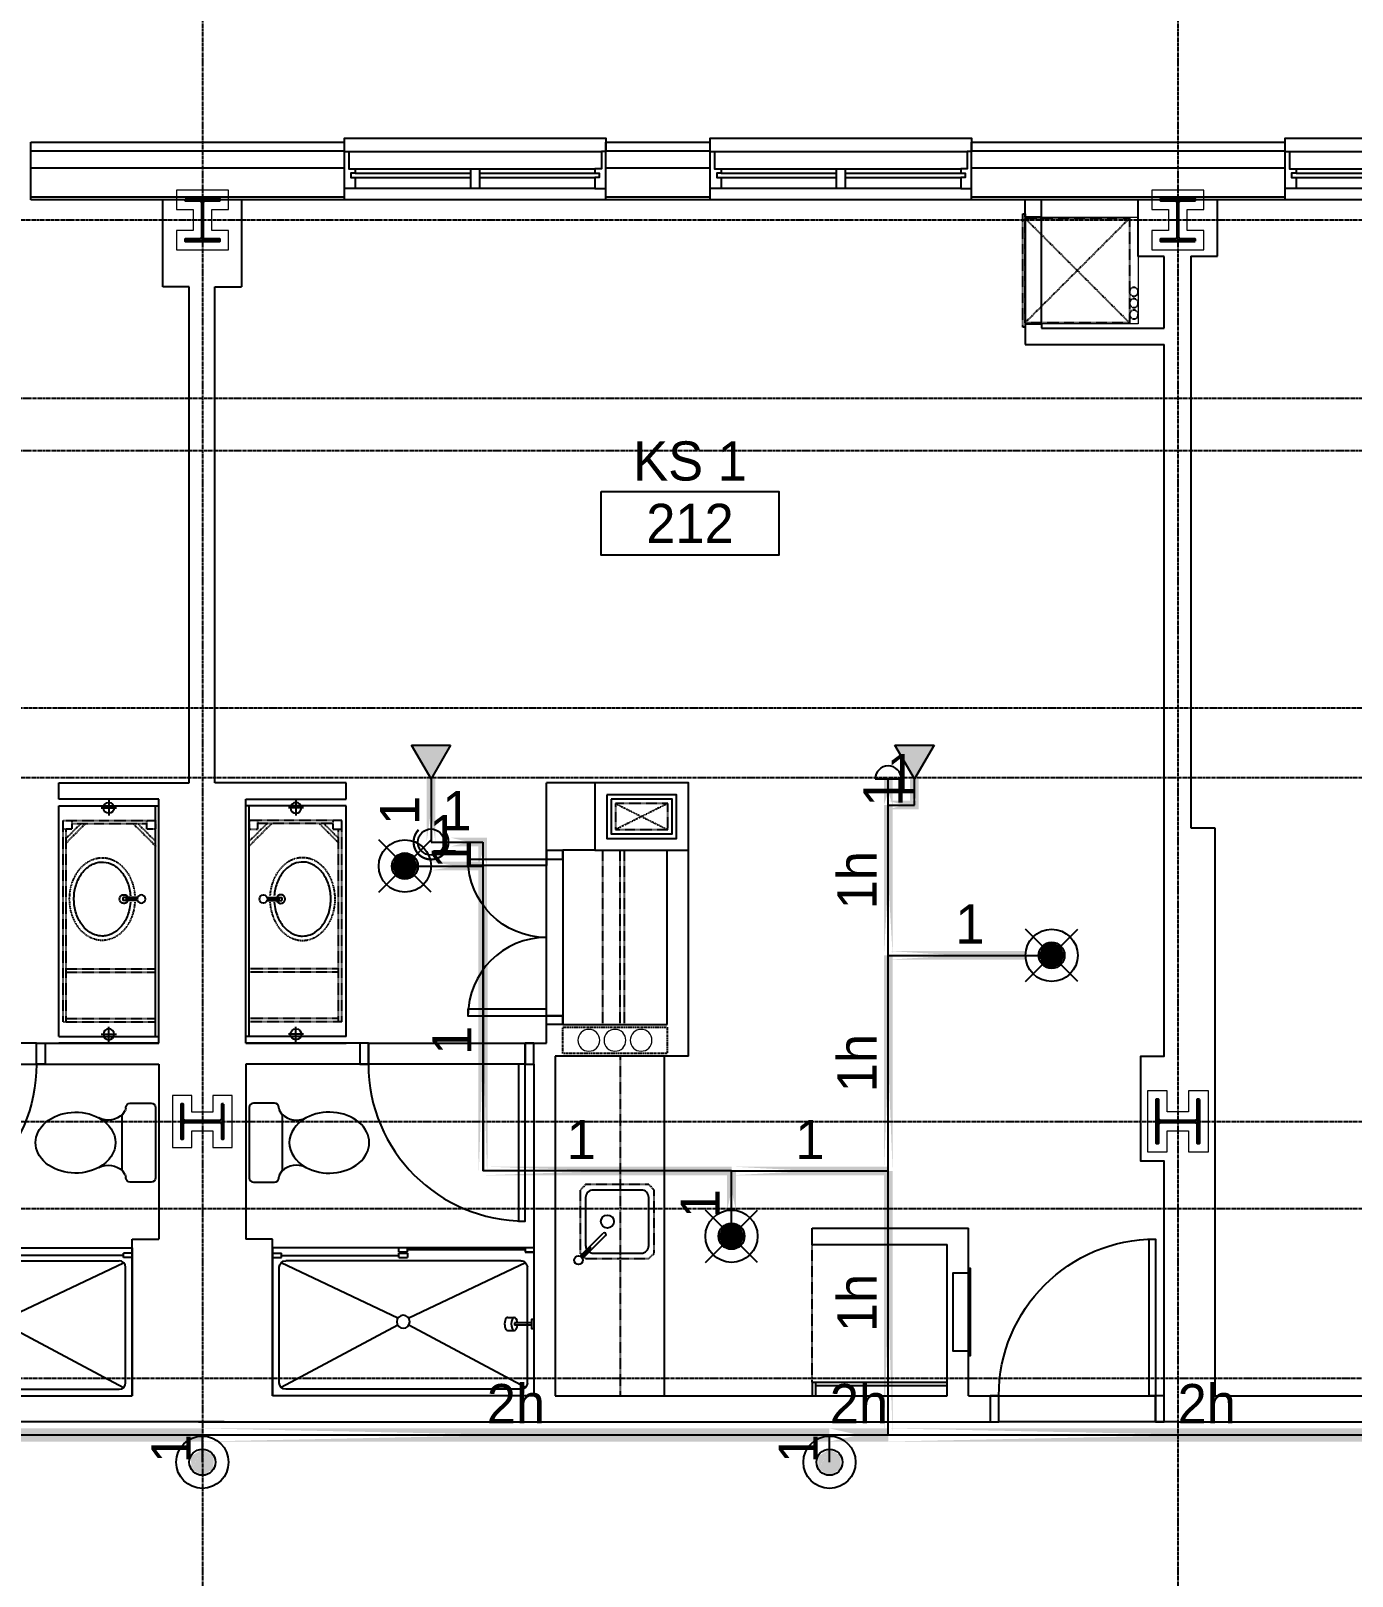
# Model space of a CAD drawing. Header units: inches. Extents: x -6955 to 13123, y -1334 to 3701.
# Drawn here: x 954.2 to 1257.6, y 1654.2 to 2009 of the extents above; entities that cross this region are included whole.
import ezdxf
from ezdxf.enums import TextEntityAlignment as Align

# ---------------------------------------------------------------- set-up
doc = ezdxf.new("R2010")
doc.units = ezdxf.units.IN
doc.header["$MEASUREMENT"] = 0
doc.linetypes.add('CENTER2', pattern=[1.125, 0.75, -0.125, 0.125, -0.125])
doc.linetypes.add('HIDDEN2', pattern=[0.1875, 0.125, -0.0625])
for name, color, linetype, lineweight in [('A-Detl-Hatch', 1, 'Continuous', 18), ('A-Detl-Wide', 2, 'Continuous', 35), ('S-Detl-Hatch', 1, 'Continuous', 18)]:
    doc.layers.add(name, color=color, linetype=linetype, lineweight=lineweight)
for name, color, linetype in [('A-Door', 7, 'Continuous'), ('A-Door-Head', 8, 'Continuous'), ('A-Eqpm', 4, 'Continuous'), ('A-Flor-Case', 6, 'Continuous'), ('A-Flor-Case-Hidden', 8, 'HIDDEN2'), ('A-Flor-Outline', 4, 'Continuous'), ('A-Flor-Ovhd', 1, 'HIDDEN2'), ('A-Flor-Pfix', 7, 'Continuous'), ('A-Flor-Wall Mtd Fixture', 7, 'Continuous'), ('A-Glaz', 7, 'Continuous'), ('A-Glaz-Sill', 8, 'Continuous'), ('A-Grid(SmallScale)', 11, 'CENTER2'), ('A-HVAC', 6, 'HIDDEN2'), ('A-Tag-Rm(Scale)', 7, 'Continuous'), ('A-Wall-Full', 7, 'Continuous'), ('A-Wall-Hatch', 15, 'Continuous'), ('headdn', 7, 'Continuous'), ('PIPEBL', 4, 'Continuous'), ('pipemn', 6, 'Continuous'), ('PIPESPC', 7, 'Continuous'), ('spk-cap', 7, 'Continuous'), ('spk-piperise', 7, 'Continuous'), ('TIDYPIPE', 7, 'Continuous')]:
    doc.layers.add(name, color=color, linetype=linetype)
doc.layers.add('G-Anno-Nplt', color=140, linetype='Continuous', lineweight=18, plot=False)
doc.styles.add('PIPE', font='PIPE.SHX')

# ---------------------------------------------------------------- blocks, each defined once
blk = doc.blocks.new('EXTERIOR WINDOW 4')
at = {"layer": 'A-Glaz'}
for p, q in [((3139.62, -8499), (3194.62, -8499)), ((3139.62, -8500), (3166.12, -8500)), ((3139.62, -8501), (3166.12, -8501)), ((3168.12, -8500), (3194.62, -8500)), ((3168.12, -8501), (3194.62, -8501))]:
    blk.add_line(p, q, dxfattribs=at)
for points in [[(3139.62, -8501), (3139.62, -8503.5), (3137.12, -8503.5), (3137.12, -8495), (3138.12, -8495), (3138.12, -8499), (3139.62, -8499), (3139.62, -8500), (3138.62, -8500), (3138.62, -8501), (3139.62, -8501)], [(3194.62, -8501), (3194.62, -8503.5), (3197.12, -8503.5), (3197.12, -8495), (3196.12, -8495), (3196.12, -8499), (3194.62, -8499), (3194.62, -8500), (3195.62, -8500), (3195.62, -8501), (3194.62, -8501)]]:
    blk.add_lwpolyline(points, dxfattribs=at)
blk.add_lwpolyline([(3168.12, -8503.5), (3166.12, -8503.5), (3166.12, -8499), (3168.12, -8499)], close=True, dxfattribs=at)
at = {"layer": 'A-Glaz-Sill'}
for p, q in [((3138.12, -8495), (3196.12, -8495)), ((3194.62, -8503.5), (3139.62, -8503.5)), ((3197.12, -8506.13), (3137.12, -8506.13))]:
    blk.add_line(p, q, dxfattribs=at)
blk.add_lwpolyline([(3137.12, -8495), (3137.12, -8492), (3197.12, -8492), (3197.12, -8495)], dxfattribs=at)
blk = doc.blocks.new('*U18')
at = {"layer": 'A-Detl-Hatch'}
h = blk.add_hatch(dxfattribs=at)
h.set_pattern_fill('ANSI32', color=256, scale=6, style=0)
h.set_pattern_definition([(45, (0, -4.865), (-1.591, 1.591), []), (45, (1.0607, -4.865), (-1.591, 1.591), [])])
edge = h.paths.add_edge_path()
edge.add_line((3.98, -9.73), (3.98, -9.295))
edge.add_line((3.98, -9.295), (0.645, -9.295))
edge.add_arc((0.645, -8.795), 0.5, 180, 270, ccw=False)
edge.add_line((0.145, -8.795), (0.145, -0.935))
edge.add_arc((0.645, -0.935), 0.5, 90, 180, ccw=False)
edge.add_line((0.645, -0.435), (3.98, -0.435))
edge.add_line((3.98, -0.435), (3.98, 0))
edge.add_line((3.98, 0), (-3.98, 0))
edge.add_line((-3.98, 0), (-3.98, -0.435))
edge.add_line((-3.98, -0.435), (-0.645, -0.435))
edge.add_arc((-0.645, -0.935), 0.5, 0, 90, ccw=False)
edge.add_line((-0.145, -0.935), (-0.145, -8.795))
edge.add_arc((-0.645, -8.795), 0.5, -90, 0, ccw=False)
edge.add_line((-0.645, -9.295), (-3.98, -9.295))
edge.add_line((-3.98, -9.295), (-3.98, -9.73))
edge.add_line((-3.98, -9.73), (3.98, -9.73))
at = {"color": 0, "linetype": 'ByBlock'}
blk.add_lwpolyline([(3.98, -9.73), (3.98, -9.295), (0.645, -9.295, -0.4142136), (0.145, -8.795), (0.145, -0.935, -0.4142136), (0.645, -0.435), (3.98, -0.435), (3.98, 0), (-3.98, 0), (-3.98, -0.435), (-0.645, -0.435, -0.4142136), (-0.145, -0.935), (-0.145, -8.795, -0.4142136), (-0.645, -9.295), (-3.98, -9.295), (-3.98, -9.73)], format="xyb", close=True, dxfattribs=at)
blk = doc.blocks.new('W10X33')
at = {"layer": 'S-Detl-Hatch'}
blk.add_lwpolyline([(13773.78, -7310.28), (13773.78, -7305.84), (13769.95, -7305.84), (13769.95, -7300.98), (13773.78, -7300.98), (13773.78, -7296.55), (13761.82, -7296.55), (13761.82, -7300.98), (13765.66, -7300.98), (13765.66, -7305.84), (13761.82, -7305.84), (13761.82, -7310.28)], close=True, dxfattribs=at)
at = {"layer": 'A-Detl-Wide'}
blk.add_blockref('*U18', (13767.8, -7298.55), dxfattribs=at)
blk = doc.blocks.new('*U23')
at = {"layer": 'A-Detl-Hatch'}
h = blk.add_hatch(dxfattribs=at)
h.set_pattern_fill('ANSI32', color=256, scale=6, style=0)
h.set_pattern_definition([(45, (0, -4.99), (-1.591, 1.591), []), (45, (1.0607, -4.99), (-1.591, 1.591), [])])
edge = h.paths.add_edge_path()
edge.add_line((5, -9.98), (5, -9.42))
edge.add_line((5, -9.42), (0.67, -9.42))
edge.add_arc((0.67, -8.92), 0.5, 180, 270, ccw=False)
edge.add_line((0.17, -8.92), (0.17, -1.06))
edge.add_arc((0.67, -1.06), 0.5, 90, 180, ccw=False)
edge.add_line((0.67, -0.56), (5, -0.56))
edge.add_line((5, -0.56), (5, 0))
edge.add_line((5, 0), (-5, 0))
edge.add_line((-5, 0), (-5, -0.56))
edge.add_line((-5, -0.56), (-0.67, -0.56))
edge.add_arc((-0.67, -1.06), 0.5, 0, 90, ccw=False)
edge.add_line((-0.17, -1.06), (-0.17, -8.92))
edge.add_arc((-0.67, -8.92), 0.5, -90, 0, ccw=False)
edge.add_line((-0.67, -9.42), (-5, -9.42))
edge.add_line((-5, -9.42), (-5, -9.98))
edge.add_line((-5, -9.98), (5, -9.98))
at = {"color": 0, "linetype": 'ByBlock'}
blk.add_lwpolyline([(5, -9.98), (5, -9.42), (0.67, -9.42, -0.414214), (0.17, -8.92), (0.17, -1.06, -0.414214), (0.67, -0.56), (5, -0.56), (5, 0), (-5, 0), (-5, -0.56), (-0.67, -0.56, -0.414214), (-0.17, -1.06), (-0.17, -8.92, -0.414214), (-0.67, -9.42), (-5, -9.42), (-5, -9.98)], format="xyb", close=True, dxfattribs=at)
blk = doc.blocks.new('W10x49')
at = {"layer": 'S-Detl-Hatch'}
blk.add_lwpolyline([(14011.6, -7310.28), (14011.6, -7305.72), (14006.77, -7305.72), (14006.77, -7300.86), (14011.6, -7300.86), (14011.6, -7296.3), (13997.6, -7296.3), (13997.6, -7300.86), (14002.43, -7300.86), (14002.43, -7305.72), (13997.6, -7305.72), (13997.6, -7310.28)], close=True, dxfattribs=at)
at = {"layer": 'A-Detl-Wide'}
blk.add_blockref('*U23', (14004.6, -7298.3), dxfattribs=at)
blk = doc.blocks.new('Rm Tag')
blk.add_lwpolyline([(-0.2124, 0.0759), (0.2124, 0.0759), (0.2124, -0.0759), (-0.2124, -0.0759)], close=True)
for p in [(0, 0.2858), (0, 0.1493), (0, 0)]:
    blk.add_attdef('XXX', text='', height=0.0938).set_placement(p, align=Align.MIDDLE_CENTER)
blk = doc.blocks.new('HVAC UNIT NICHE')
at = {"layer": 'A-Door-Head'}
blk.add_lwpolyline([(4, 0), (28.5, 0), (28.5, -3.75), (4, -3.75)], close=True, dxfattribs=at)
at = {"layer": 'A-HVAC'}
for p, q in [((4.25, 0), (28.25, -24)), ((4.25, -24), (28.25, 0))]:
    blk.add_line(p, q, dxfattribs=at)
for points in [[(3.25, 0), (29.25, 0), (29.25, 0.5), (3.25, 0.5)], [(4.25, -24), (28.25, -24), (28.25, 0), (4.25, 0)]]:
    blk.add_lwpolyline(points, close=True, dxfattribs=at)
for centre in [(21.13, -25), (23.75, -25), (26.36, -25)]:
    blk.add_circle(centre, 1, dxfattribs=at)
at = {"layer": 'A-Wall-Full'}
for p, q in [((4, 0), (0, 0)), ((4, -3.75), (4, 0)), ((28.5, 0), (33.25, 0)), ((28.5, -3.75), (28.5, 0)), ((33.25, 0), (33.25, -26)), ((4, -3.75), (0, -3.75)), ((28.5, -3.75), (29.5, -3.75)), ((29.5, -3.75), (29.5, -26))]:
    blk.add_line(p, q, dxfattribs=at)
at = {"layer": 'G-Anno-Nplt'}
blk.add_lwpolyline([(4, 0), (4, -26), (28.5, -26), (28.5, 0)], close=True, dxfattribs=at)
blk = doc.blocks.new('36in door')
blk.add_lwpolyline([(-1.5, -36), (0, -36), (0, 0), (-1.5, 0)], close=True)
blk.add_arc((0, 0), 36, 180, 270)
blk = doc.blocks.new('sink1915rear')
for p, q in [((-0.37, -1.9), (-0.37, -5.29)), ((-0.12, -1.97), (-0.12, -4.54)), ((0.13, -1.97), (0.13, -4.54)), ((0.38, -1.9), (0.38, -5.29)), ((0.38, -5.29), (-0.37, -5.29)), ((0.13, -4.54), (-0.12, -4.54))]:
    blk.add_line(p, q)
blk.add_circle((0, -1.04), 0.938)
for start, end in [(112.0243, 67.9757), (138.5829, 221.4171), (264.1135, 275.8865), (318.587, 41.413)]:
    blk.add_arc((0, -5.04), 1, start, end)
blk.add_open_spline([(-0.75, -3.54), (-1.37, -3.58), (-1.99, -3.68), (-3.59, -4.07), (-4.53, -4.46), (-6.15, -5.47), (-6.84, -6.09), (-7.86, -7.44), (-8.21, -8.17), (-8.46, -9.28), (-8.5, -9.65), (-8.5, -10.01), (-8.5, -10.59), (-8.4, -11.17), (-7.93, -12.47), (-7.49, -13.18), (-6.28, -14.46), (-5.51, -15.02), (-3.75, -15.9), (-2.76, -16.21), (-0.69, -16.54), (0.38, -16.56), (2.47, -16.29), (3.47, -16), (5.27, -15.17), (6.07, -14.63), (7.34, -13.38), (7.81, -12.68), (8.41, -11.21), (8.54, -10.45), (8.44, -8.94), (8.22, -8.19), (7.42, -6.76), (6.85, -6.1), (5.41, -4.95), (4.55, -4.47), (2.7, -3.81), (1.74, -3.61), (0.75, -3.54)], degree=3, knots=[4.798605, 4.798605, 4.798605, 4.798605, 5.014176, 5.014176, 5.378501, 5.378501, 5.742827, 5.742827, 6.107152, 6.107152, 6.283185, 6.283185, 6.283185, 6.561131, 6.561131, 6.925457, 6.925457, 7.289782, 7.289782, 7.654107, 7.654107, 8.018433, 8.018433, 8.382758, 8.382758, 8.747084, 8.747084, 9.111409, 9.111409, 9.475734, 9.475734, 9.84006, 9.84006, 10.204385, 10.204385, 10.56871, 10.56871, 10.909356, 10.909356, 10.909356, 10.909356])
at = {"layer": 'A-Flor-Case-Hidden', "linetype": 'HIDDEN2', "ltscale": 0.25}
blk.add_ellipse((0, -10.01), major_axis=(-9.5, 0), ratio=0.789474, start_param=4.791408, end_param=10.916548, dxfattribs=at)
blk = doc.blocks.new('wall sconce')
for p, q in [((0, 0), (3.75, 0)), ((2, -1.75), (2, 1.75))]:
    blk.add_line(p, q)
blk.add_circle((2, 0), 1.25)
blk = doc.blocks.new('41in Std Vanity')
at = {"layer": 'A-Flor-Case'}
for p, q in [((23, 54.5), (0, 54.5)), ((0.75, 1.5), (0.75, 54.5)), ((23, 1.5), (23, 54.5)), ((23, 1.5), (0, 1.5))]:
    blk.add_line(p, q, dxfattribs=at)
at = {"layer": 'A-Flor-Case-Hidden'}
for p, q in [((22, 51.12), (0.75, 51.12)), ((4.83, 50.38), (0.75, 46.3)), ((5.89, 50.38), (0.75, 45.24)), ((20, 50.38), (2.75, 50.38)), ((16.86, 50.38), (21.25, 45.99)), ((17.92, 50.38), (21.25, 47.05)), ((22, 4.88), (22, 51.12)), ((21.25, 4.88), (21.25, 49.12)), ((21.25, 17), (0.75, 17)), ((21.25, 16.25), (0.75, 16.25)), ((21.25, 5.62), (0.75, 5.62)), ((22, 4.88), (0.75, 4.88))]:
    blk.add_line(p, q, dxfattribs=at)
for points in [[(0.75, 49.12), (2.75, 49.12), (2.75, 51.12), (0.75, 51.12)], [(20, 49.12), (22, 49.12), (22, 51.12), (20, 51.12)]]:
    blk.add_lwpolyline(points, close=True, dxfattribs=at)
at = {"layer": 'A-Wall-Full'}
for p, q in [((0, 0), (0, 56)), ((0, 56), (23, 56)), ((23, 0), (0, 0))]:
    blk.add_line(p, q, dxfattribs=at)
at = {"layer": 'A-Flor-Pfix', "rotation": 90}
blk.add_blockref('sink1915rear', (2.99, 33.06), dxfattribs=at)
at = {"layer": 'A-Flor-Wall Mtd Fixture', "xscale": -1, "rotation": 90}
blk.add_blockref('wall sconce', (11.5, 56), dxfattribs=at)
at = {"layer": 'A-Flor-Wall Mtd Fixture', "rotation": 90}
blk.add_blockref('wall sconce', (11.5, 0), dxfattribs=at)
blk = doc.blocks.new('shower head')
for p, q in [((0.5, 0.25), (4.48, 0.25)), ((6.04, 1.5), (4.5, 1.5)), ((0.5, -0.25), (4.48, -0.25)), ((6.02, -1.5), (4.49, -1.5))]:
    blk.add_line(p, q)
blk.add_lwpolyline([(0, -1.12), (0.5, -1.12), (0.5, 1.12), (0, 1.12)], close=True)
at = {"extrusion": (0, 0, -1)}
for centre, start_param, end_param in [((4.5, 0), 4.878708, 10.826996), ((6.02, 0), 6.265998, 9.430839)]:
    blk.add_ellipse(centre, major_axis=(0, 1.5), ratio=0.483735, start_param=start_param, end_param=end_param, dxfattribs=at)
blk.add_open_spline([(4.48, 0.25), (4.49, 0.2), (4.49, 0.16), (4.49, 0.11), (4.5, 0.04), (4.5, -0.04), (4.49, -0.11), (4.49, -0.16), (4.49, -0.21), (4.48, -0.25)], degree=3, knots=[7.6339989, 7.6339989, 7.6339989, 7.6339989, 7.7552894, 7.7552894, 7.7552894, 7.9540134, 7.9540134, 7.9540134, 8.074038, 8.074038, 8.074038, 8.074038])
blk = doc.blocks.new('shower door')
at = {"layer": 'A-Flor-Case'}
for p, q in [((-31, -1), (-31, 0)), ((-29, 0), (-31, 0)), ((-29, -1), (-29, 0)), ((0, 0), (-2, 0)), ((-2, 0), (-2, -1)), ((-59.99, -1.26), (-57.99, -1.26)), ((-59.99, -2.26), (-57.99, -2.26)), ((-57.99, -2.26), (-57.99, -1.26)), ((-57.99, -1.76), (-31, -1.76)), ((-29, -1), (-31, -1)), ((-31, -1.26), (-29, -1.26)), ((-31, -2.26), (-31, -1.26)), ((-31, -2.26), (-29, -2.26)), ((-2, -0.5), (-29, -0.5)), ((-29, -1.26), (-29, -2.26)), ((0, -1), (-2, -1)), ((-2, -1), (0, -1))]:
    blk.add_line(p, q, dxfattribs=at)
blk = doc.blocks.new('30x34 shower')
at = {"layer": 'A-Flor-Pfix'}
for p, q in [((0, -34), (0, 0)), ((60, 0), (0, 0)), ((60, -34), (60, 0)), ((1.5, -3), (1.5, -29.5)), ((28.75, -16.18), (1.94, -1.94)), ((57, -1.5), (3, -1.5)), ((58.06, -1.94), (31.25, -16.18)), ((58.5, -3), (58.5, -29.5)), ((28.75, -17.82), (1.94, -30.56)), ((58.06, -30.56), (31.25, -17.82)), ((57, -31), (3, -31)), ((60, -34), (0, -34))]:
    blk.add_line(p, q, dxfattribs=at)
blk.add_circle((30, -17), 1.5, dxfattribs=at)
for centre, start, end in [((3, -3), 90, 180), ((57, -3), 0, 90), ((3, -29.5), 180, 270), ((57, -29.5), 270, 0)]:
    blk.add_arc(centre, 1.5, start, end, dxfattribs=at)
at = {"xscale": -1, "rotation": 179.9999999999999}
blk.add_blockref('shower door', (60, -34), dxfattribs=at)
at = {"layer": 'A-Flor-Pfix', "rotation": 180.0000000001253}
blk.add_blockref('shower head', (60, -16.5), dxfattribs=at)
blk = doc.blocks.new('Toiliet American Std Cadet Pro')
for p, q in [((0, 8.06), (0, -8.06)), ((5.84, 9.06), (1, 9.06)), ((6.84, 7.9), (6.84, 8.06)), ((7.53, 6.52), (7, 7.36)), ((7.69, -5.98), (7.69, 5.98)), ((7, -7.36), (7.53, -6.52)), ((1, -9.06), (5.84, -9.06)), ((6.84, -8.06), (6.84, -7.9))]:
    blk.add_line(p, q)
for centre, radius, start, end in [((1, 8.06), 1, 90, 180), ((5.84, 8.06), 1, 0, 90), ((7.84, 7.9), 1, 180, 212.4157), ((6.69, 5.98), 1, 0, 32.4157), ((10.89, 10.1), 4.91, 226.8784, 295.5831), ((10.89, -10.1), 4.91, 64.417, 133.1217), ((6.69, -5.98), 1, 327.5844, 0), ((1, -8.06), 1, 180, 270), ((5.84, -8.06), 1, 270, 0), ((7.84, -7.9), 1, 147.5844, 180)]:
    blk.add_arc(centre, radius, start, end)
for start_param, end_param in [(4.086017, 8.480354), (2.197169, 4.086017)]:
    blk.add_ellipse((18.39, 0), major_axis=(9.17, 0), ratio=0.762999, start_param=start_param, end_param=end_param)
blk = doc.blocks.new('kitchen faucet')
for p, q in [((0.93, 0.38), (8.38, 0.38)), ((1, 0.12), (4, 0.12)), ((4, -0.12), (4, 0.12)), ((0.93, -0.38), (8.38, -0.38)), ((1, -0.12), (4, -0.12))]:
    blk.add_line(p, q)
blk.add_circle((0, 0), 1)
blk.add_arc((8.38, 0), 0.375, 270, 90)
blk = doc.blocks.new('kitchen sink')
blk.add_lwpolyline([(-14.94, -6.97, 0.143329), (-14, -7.25), (-3, -7.25, 0.414214), (-1.25, -5.5), (-1.25, 5.5, 0.414214), (-3, 7.25), (-14, 7.25, 0.414214), (-15.75, 5.5), (-15.75, -5.5, 0.143329), (-15.47, -6.44, 0.143329)], format="xyb")
blk.add_circle((-10.75, 0), 1.5)
at = {"layer": 'A-Flor-Case-Hidden'}
for p, q in [((-15.75, 8.5), (-17, 7.25)), ((-1.25, 8.5), (0, 7.25)), ((-16.64, -7.61), (-17, -7.25)), ((-15.75, -8.5), (-16.11, -8.14)), ((-1.25, -8.5), (0, -7.25))]:
    blk.add_line(p, q, dxfattribs=at)
for points in [[(-17, 7.25), (-17, -7.25)], [(-1.25, 8.5), (-15.75, 8.5)], [(0, -7.25), (0, 7.25)], [(-15.75, -8.5), (-1.25, -8.5)]]:
    blk.add_lwpolyline(points, dxfattribs=at)
at = {"rotation": 45.00000000000001}
blk.add_blockref('kitchen faucet', (-17.38, -8.88), dxfattribs=at)
blk = doc.blocks.new('Plumbing Chase')
at = {"layer": 'A-Flor-Outline', "linetype": 'HIDDEN2', "ltscale": 0.5}
blk.add_lwpolyline([(0.625, 0), (6.625, 0), (6.625, 24), (0.625, 24)], close=True, dxfattribs=at)
at = {"layer": 'G-Anno-Nplt'}
for centre in [(3.625, 18), (3.625, 12), (3.625, 6)]:
    blk.add_circle(centre, 2.5, dxfattribs=at)
blk = doc.blocks.new('18in door')
blk.add_lwpolyline([(0, 0), (1.5, 0), (1.5, 18), (0, 18)], close=True)
blk.add_arc((0, 0), 18, 0, 90)
blk = doc.blocks.new('Single 12x6 HVAC Shaft')
at = {"layer": 'A-Flor-Outline'}
blk.add_lwpolyline([(3.75, 17.75), (11.75, 17.75), (11.75, 3.75), (3.75, 3.75)], close=True, dxfattribs=at)
at = {"layer": 'A-HVAC'}
for p, q in [((4.75, 16.75), (10.75, 4.75)), ((4.75, 4.75), (10.75, 16.75))]:
    blk.add_line(p, q, dxfattribs=at)
blk.add_lwpolyline([(4.75, 16.75), (10.75, 16.75), (10.75, 4.75), (4.75, 4.75)], close=True, dxfattribs=at)
at = {"layer": 'A-Wall-Full'}
for points in [[(0, 21.5), (15.5, 21.5), (15.5, 0), (0, 0)], [(2.75, 18.75), (12.75, 18.75), (12.75, 2.75), (2.75, 2.75)]]:
    blk.add_lwpolyline(points, close=True, dxfattribs=at)
blk = doc.blocks.new('side2')
for p, q in [((0, 0), (7.79, 4.5)), ((7.79, 4.5), (7.79, -4.5)), ((7.79, -4.5), (0, 0))]:
    blk.add_line(p, q)
blk.add_solid([(7.79, -4.5), (0, 0), (7.79, 4.5)])
blk = doc.blocks.new('dpend2')
for p, q in [((-6, -6), (6, 6)), ((6, -6), (-6, 6))]:
    blk.add_line(p, q)
for radius in [6, 3]:
    blk.add_circle((0, 0), radius)
for points in [[(0, 0), (-3, 0), (-2.08, 2.07)], [(0, 0), (-3, 0), (-2.08, -2.07)], [(0, 0), (0, 3), (-2.12, 2.14)], [(0, 0), (0, -3), (-2.12, -2.14)], [(0, 0), (0, 3), (2.12, 2.14)], [(0, 0), (3, 0), (2.08, 2.07)], [(0, 0), (3, 0), (2.08, -2.07)], [(0, 0), (0, -3), (2.12, -2.14)]]:
    blk.add_solid(points)
blk = doc.blocks.new('dpend1')
for radius in [6, 3]:
    blk.add_circle((0, 0), radius)
for points in [[(0.01, 2.97), (-2.53, -1.59), (-2.62, 1.36)], [(0.01, 2.97), (-2.49, -1.59), (2.52, -1.59)], [(2.52, -1.59), (0.01, 2.97), (2.6, 1.47)], [(2.52, -1.59), (-2.53, -1.59), (0.01, -2.98)]]:
    blk.add_solid(points)
blk = doc.blocks.new('PIPESPC')
at = {"layer": 'PIPESPC', "style": 'PIPE', "width": 0.9}
blk.add_attdef('SIZE', text='', height=9, dxfattribs=at).set_placement((0, 4.02), align=Align.CENTER)
at = {"layer": 'PIPESPC', "style": 'PIPE', "flags": 1}
blk.add_attdef('SCHED', (25.3, 3.89), '', height=9, dxfattribs=at)
blk = doc.blocks.new('CAP')
blk.add_line((0, 3), (0, -3))
blk.add_arc((0, 0), 3, 270, 90)
blk = doc.blocks.new('rise')
blk.add_circle((0, 0), 3)
blk = doc.blocks.new('TIDYRUN')
at = {"const_width": 0.5}
blk.add_lwpolyline([(-2.83, 2.83, -2.414214), (-2.83, -2.83, -1.737895)], format="xyb", dxfattribs=at)

msp = doc.modelspace()

# ---------------------------------------------------------------- linework, layer by layer
at = {"layer": 'A-Door'}
for points in [[(1072.5797, 1818.8159), (1076.3297, 1818.8159), (1076.3297, 1820.8159), (1072.5797, 1820.8159)], [(1072.5797, 1782.8159), (1076.3297, 1782.8159), (1076.3297, 1780.8159), (1072.5797, 1780.8159)], [(955.473, 1776.5773), (957.473, 1776.5773), (957.473, 1771.7023), (955.473, 1771.7023)], [(1031.7063, 1776.5773), (1029.7063, 1776.5773), (1029.7063, 1771.7023), (1031.7063, 1771.7023)], [(1069.7063, 1776.5773), (1067.7063, 1776.5773), (1067.7063, 1771.7023), (1069.7063, 1771.7023)], [(1176.4647, 1695.5773), (1174.4647, 1695.5773), (1174.4647, 1689.5773), (1176.4647, 1689.5773)], [(1214.4647, 1695.5773), (1212.4647, 1695.5773), (1212.4647, 1689.5773), (1214.4647, 1689.5773)]]:
    msp.add_lwpolyline(points, close=True, dxfattribs=at)
at = {"layer": 'A-Door-Head'}
for points in [[(1072.5797, 1818.8159), (1076.3297, 1818.8159), (1076.3297, 1782.8159), (1072.5797, 1782.8159)], [(955.473, 1776.5773), (919.473, 1776.5773), (919.473, 1771.7023), (955.473, 1771.7023)], [(1031.7063, 1776.5773), (1067.7063, 1776.5773), (1067.7063, 1771.7023), (1031.7063, 1771.7023)], [(1176.4647, 1695.5773), (1212.4647, 1695.5773), (1212.4647, 1689.5773), (1176.4647, 1689.5773)]]:
    msp.add_lwpolyline(points, close=True, dxfattribs=at)
at = {"layer": 'A-Eqpm'}
for points in [[(1169.4747, 1724.8259), (1169.4747, 1704.8259), (1169.9747, 1704.8259), (1169.9747, 1724.8259)], [(1169.4747, 1723.8259), (1169.4747, 1705.8259), (1165.9747, 1705.8259), (1165.9747, 1723.8259)]]:
    msp.add_lwpolyline(points, close=True, dxfattribs=at)
at = {"layer": 'A-Flor-Case'}
for p, q in [((1099.5997, 1773.5773), (1099.5997, 1695.5773)), ((1133.5997, 1698.7023), (1164.5997, 1698.7023)), ((1133.5997, 1698.7023), (1133.5997, 1695.7023)), ((1134.3497, 1698.7023), (1134.3497, 1695.7023)), ((1134.3497, 1697.9523), (1164.5997, 1697.9523))]:
    msp.add_line(p, q, dxfattribs=at)
at = {"layer": 'A-Flor-Ovhd'}
for p, q in [((1085.5347, 1780.9523), (1085.5347, 1820.8273)), ((1089.5347, 1780.9523), (1089.5347, 1820.8273)), ((1090.5347, 1780.9523), (1090.5347, 1820.8273)), ((1089.5997, 1695.5773), (1089.5997, 1773.3273)), ((1133.5997, 1698.7023), (1133.5997, 1730.3273))]:
    msp.add_line(p, q, dxfattribs=at)
at = {"layer": 'A-Grid(SmallScale)'}
for p, q in [((993.5897, 3132.3201), (993.5897, 1223.6428)), ((1217.5897, 3132.3201), (1217.5897, 1223.6428)), ((-6.4103, 1965.5773), (3801.5897, 1965.5773)), ((3801.5897, 1912.5773), (-6.4103, 1912.5773)), ((17.7045, 1853.5773), (3801.5897, 1853.5773)), ((-6.4103, 1837.5773), (3801.5897, 1837.5773)), ((19.3911, 1758.5773), (3801.5897, 1758.5773)), ((-6.4103, 1738.5773), (3801.5897, 1738.5773)), ((3799.5897, 1699.5773), (8.3999, 1699.5773))]:
    msp.add_line(p, q, dxfattribs=at)
msp.add_lwpolyline([(3801.5897, 1924.5773), (18.5272, 1924.5773), (6.4647, 1939.3898), (-40.7853, 1939.3898)], dxfattribs=at)
at = {"layer": 'A-Wall-Full'}
for p, q in [((954.2147, 1970.2023), (954.2147, 1983.4523)), ((954.2147, 1983.4523), (1026.2143, 1983.4523)), ((1026.2143, 1970.2023), (1026.2143, 1983.4523)), ((1086.2143, 1970.2023), (1086.2143, 1983.4523)), ((1086.2143, 1983.4523), (1110.2147, 1983.4523)), ((1110.2147, 1970.2023), (1110.2147, 1983.4523)), ((1170.2153, 1970.2023), (1170.2153, 1983.4523)), ((1170.2153, 1983.4523), (1242.2143, 1983.4523)), ((1242.2143, 1970.2023), (1242.2143, 1983.4523)), ((1026.2143, 1970.2023), (954.2147, 1970.2023)), ((984.4847, 1950.2123), (984.4847, 1970.2023)), ((1002.5822, 1970.2023), (1002.5822, 1950.2123)), ((1110.2147, 1970.2023), (1086.2143, 1970.2023)), ((1242.2143, 1970.2023), (1170.2153, 1970.2023)), ((1208.0322, 1970.2023), (1182.0447, 1970.2023)), ((1208.4847, 1957.2123), (1208.4847, 1970.2248)), ((1226.6947, 1957.2204), (1226.6947, 1970.2104)), ((1214.4647, 1957.2123), (1208.4847, 1957.2123)), ((1214.4647, 1940.7023), (1214.4647, 1957.2123)), ((1220.5897, 1957.2204), (1220.5897, 1825.9611)), ((1220.5897, 1957.2204), (1226.6947, 1957.2204)), ((990.5897, 1950.2123), (984.4847, 1950.2123)), ((990.5897, 1836.3273), (990.5897, 1950.2123)), ((996.4647, 1836.3273), (996.4647, 1950.2123)), ((996.4647, 1950.2123), (1002.5822, 1950.2123)), ((1208.3472, 1940.7023), (1214.4647, 1940.7023)), ((1208.3472, 1936.9523), (1214.4647, 1936.9523)), ((960.5997, 1832.5773), (960.5997, 1836.3273)), ((960.5997, 1836.3273), (990.5897, 1836.3273)), ((1026.5797, 1836.3273), (996.4647, 1836.3273)), ((1026.5797, 1832.5773), (1026.5797, 1836.3273)), ((1072.5797, 1818.8273), (1072.5797, 1836.3273)), ((1105.2047, 1836.3273), (1072.5797, 1836.3273)), ((1105.2047, 1773.5773), (1105.2047, 1836.3273)), ((983.5997, 1832.5773), (960.5997, 1832.5773)), ((1003.5797, 1832.5773), (1026.5797, 1832.5773)), ((1220.5897, 1825.9611), (1226.0797, 1825.9611)), ((1226.0797, 1825.9611), (1226.0797, 1695.5854)), ((1083.7047, 1820.8273), (1076.3297, 1820.8273)), ((1076.3297, 1820.8273), (1076.3297, 1818.8273)), ((1100.3297, 1780.8273), (1100.3297, 1820.8273)), ((1072.5797, 1818.8273), (1076.3297, 1818.8273)), ((1072.5797, 1776.5773), (1072.5797, 1782.8273)), ((1072.5797, 1782.8273), (1076.3297, 1782.8273)), ((1076.3297, 1780.8273), (1076.3297, 1782.8273)), ((1076.3297, 1780.8273), (1100.3297, 1780.8273)), ((955.4547, 1776.5773), (983.5997, 1776.5773)), ((955.4547, 1776.5773), (955.4547, 1771.7023)), ((983.5997, 1776.5773), (960.5997, 1776.5773)), ((1031.7247, 1776.5773), (1003.5797, 1776.5773)), ((1003.5797, 1776.5773), (1026.5797, 1776.5773)), ((1031.7247, 1776.5773), (1031.7247, 1771.7023)), ((1067.7247, 1776.5773), (1072.5797, 1776.5773)), ((1067.7247, 1771.7023), (1067.7247, 1776.5773)), ((955.4547, 1771.7023), (983.5997, 1771.7023)), ((983.5997, 1771.7023), (983.5997, 1731.5773)), ((983.5997, 1771.7023), (983.5997, 1731.5773)), ((1003.5797, 1771.7023), (1003.5797, 1731.5773)), ((1003.5797, 1771.7023), (1003.5797, 1731.5773)), ((1031.7247, 1771.7023), (1003.5797, 1771.7023)), ((1067.7247, 1771.7023), (1069.7247, 1771.7023)), ((1067.7247, 1771.7023), (1069.7247, 1771.7023)), ((1069.7247, 1771.7023), (1069.7247, 1695.5773)), ((1074.5997, 1773.5773), (1074.5997, 1695.5773)), ((1099.8497, 1773.5773), (1074.5997, 1773.5773)), ((1105.2047, 1773.5773), (1099.8497, 1773.5773)), ((977.4547, 1731.5773), (983.5997, 1731.5773)), ((977.4547, 1695.5773), (977.4547, 1731.5773)), ((1009.7247, 1731.5773), (1003.5797, 1731.5773)), ((1009.7247, 1695.5773), (1009.7247, 1731.5773)), ((1133.5997, 1730.3273), (1133.5997, 1734.0773)), ((1133.5997, 1734.0773), (1169.4747, 1734.0773)), ((1169.4747, 1695.5773), (1169.4747, 1734.0773)), ((1133.5997, 1730.3273), (1164.5997, 1730.3273)), ((1164.5997, 1695.5773), (1164.5997, 1730.3273)), ((917.4547, 1695.5773), (973.9547, 1695.5773)), ((1069.7247, 1695.5773), (1013.2247, 1695.5773)), ((1074.5997, 1695.5773), (1164.5997, 1695.5773)), ((1169.4747, 1695.5773), (1176.4647, 1695.5773)), ((1176.4647, 1689.5773), (1176.4647, 1695.5773)), ((1212.4647, 1689.5773), (1212.4647, 1695.5773)), ((1214.4647, 1695.5773), (1212.4647, 1695.5773)), ((1226.0797, 1695.5854), (1479.8297, 1695.5854)), ((998.5934, 1689.5773), (811.8397, 1689.5773)), ((992.7247, 1689.5773), (1176.4647, 1689.5773)), ((1217.4647, 1689.5773), (1212.4647, 1689.5773)), ((1217.5897, 1689.5854), (1479.8297, 1689.5854))]:
    msp.add_line(p, q, dxfattribs=at)
msp.add_lwpolyline([(1214.4647, 1695.5773), (1214.4647, 1749.4723), (1209.0997, 1749.4723), (1209.0997, 1773.5773), (1214.4647, 1773.5773), (1214.4647, 1936.9523)], dxfattribs=at)
at = {"layer": 'A-Wall-Hatch'}
for p, q in [((954.2147, 1981.4523), (1026.2143, 1981.4523)), ((1086.2143, 1981.4523), (1110.2147, 1981.4523)), ((1170.2153, 1981.4523), (1242.2143, 1981.4523)), ((1026.2143, 1977.4523), (954.2147, 1977.4523)), ((1110.2147, 1977.4523), (1086.2143, 1977.4523)), ((1242.2143, 1977.4523), (1170.2153, 1977.4523)), ((1026.2143, 1970.8273), (954.2147, 1970.8273)), ((1110.2147, 1970.8273), (1086.2143, 1970.8273)), ((1242.2143, 1970.8273), (1170.2153, 1970.8273))]:
    msp.add_line(p, q, dxfattribs=at)
at = {"layer": 'PIPEBL'}
for p, q in [((1046.0897, 1837.2124), (1046.0897, 1822.7276)), ((1151.0897, 1831.2124), (1151.0897, 1837.2124)), ((1157.0897, 1831.2124), (1157.0897, 1837.2124)), ((1151.0897, 1796.7124), (1151.0897, 1831.2124)), ((1151.0897, 1831.2124), (1157.0897, 1831.2124)), ((1046.0897, 1822.7276), (1057.9618, 1822.7276)), ((1057.9618, 1822.7276), (1057.9618, 1817.2124)), ((1040.0897, 1817.2124), (1057.9618, 1817.2124)), ((1057.9618, 1817.2124), (1057.9618, 1747.2124)), ((1058.0764, 1807.2124), (1058.0764, 1747.2124)), ((1151.0897, 1796.7124), (1188.5897, 1796.7124)), ((1151.0897, 1747.2124), (1151.0897, 1796.7124)), ((1115.0897, 1747.2124), (1057.9618, 1747.2124)), ((1115.0897, 1732.2124), (1115.0897, 1747.2124)), ((1115.0897, 1747.2124), (1151.0897, 1747.2124)), ((1151.0897, 1686.5773), (1151.0897, 1747.2124)), ((993.5897, 1680.3201), (993.5897, 1686.5773)), ((1137.5897, 1680.3201), (1137.5897, 1686.5773))]:
    msp.add_line(p, q, dxfattribs=at)
at = {"layer": 'pipemn'}
for p, q in [((849.5897, 1686.5773), (993.5897, 1686.5773)), ((993.5897, 1686.5773), (1137.5897, 1686.5773)), ((1137.5897, 1686.5773), (1151.0897, 1686.5773)), ((1151.0897, 1686.5773), (1297.3397, 1686.5773))]:
    msp.add_line(p, q, dxfattribs=at)
at = {"layer": 'TIDYPIPE', "color": 7}
for points, const_width in [([(1046.0897, 1822.7276), (1046.0897, 1837.2124)], 2), ([(1151.0897, 1831.2124), (1151.0897, 1837.2124)], 2), ([(1157.0897, 1830.2124), (1157.0897, 1837.2124)], 2), ([(1151.0897, 1831.2124), (1158.0897, 1831.2124)], 2), ([(1151.0897, 1796.7124), (1151.0897, 1831.2124)], 2), ([(1050.5897, 1822.7276), (1058.9618, 1822.7276)], 2), ([(1057.9618, 1817.2124), (1057.9618, 1823.7276)], 2), ([(1046.0897, 1817.2124), (1057.9618, 1817.2124)], 2), ([(1057.9618, 1746.2124), (1057.9618, 1817.2124)], 2), ([(1058.0764, 1747.2124), (1058.0764, 1807.2124)], 2), ([(1151.0897, 1796.7124), (1182.5897, 1796.7124)], 2), ([(1151.0897, 1747.2124), (1151.0897, 1796.7124)], 2), ([(1058.0764, 1747.2124), (1115.0897, 1747.2124)], 2), ([(1115.0897, 1747.2124), (1151.0897, 1747.2124)], 2), ([(1115.0897, 1738.2124), (1115.0897, 1747.2124)], 2), ([(1151.0897, 1686.5773), (1151.0897, 1747.2124)], 2), ([(849.5897, 1686.5773), (993.5897, 1686.5773)], 3), ([(993.5897, 1686.5773), (1137.5897, 1686.5773)], 3), ([(1137.5897, 1686.5773), (1151.0897, 1686.5773)], 3), ([(1151.0897, 1686.5773), (1297.3397, 1686.5773)], 3)]:
    msp.add_lwpolyline(points, close=True, dxfattribs=dict(at, const_width=const_width))

# ---------------------------------------------------------------- block references
for name, p in [('EXTERIOR WINDOW 4', (-2110.9097, 10476.3273)), ('EXTERIOR WINDOW 4', (-2026.9094, 10476.3273)), ('EXTERIOR WINDOW 4', (-1894.9097, 10476.3273)), ('W10X33', (-12550.2112, 9268.9901)), ('41in Std Vanity', (1003.5797, 1776.5773))]:
    msp.add_blockref(name, p)
for name, p, rotation in [('W10X33', (14761.3905, -5337.8354), 180), ('W10X33', (-6309.8231, -12009.2235), 90), ('W10x49', (-6085.6981, -12246.0267), 90)]:
    msp.add_blockref(name, p, dxfattribs=dict(rotation=rotation))
at = {"xscale": -1, "rotation": 90}
msp.add_blockref('HVAC UNIT NICHE', (1182.4847, 1970.2023), dxfattribs=at)
at = {"extrusion": (0, 0, -1), "zscale": -1, "rotation": 270}
for name, p in [('Single 12x6 HVAC Shaft', (-1105.2047, 1836.3273)), ('Plumbing Chase', (-1100.3297, 1780.8273))]:
    msp.add_blockref(name, p, dxfattribs=at)
at = {"xscale": -1}
msp.add_blockref('41in Std Vanity', (983.5997, 1776.5773), dxfattribs=at)
at = {"layer": 'A-Door', "extrusion": (0, 0, -1), "zscale": -1, "rotation": 270}
msp.add_blockref('18in door', (-1072.5797, 1818.8159), dxfattribs=at)
at = {"layer": 'A-Door', "rotation": 90}
msp.add_blockref('18in door', (1072.5797, 1782.8159), dxfattribs=at)
at = {"layer": 'A-Door', "xscale": -1}
msp.add_blockref('36in door', (919.473, 1771.7023), dxfattribs=at)
at = {"layer": 'A-Door'}
msp.add_blockref('36in door', (1067.7063, 1771.7023), dxfattribs=at)
at = {"layer": 'A-Door', "xscale": -1, "rotation": 180}
msp.add_blockref('36in door', (1212.4647, 1695.5773), dxfattribs=at)
at = {"layer": 'A-Flor-Pfix', "xscale": -1}
msp.add_blockref('Toiliet American Std Cadet Pro', (982.8497, 1753.7023), dxfattribs=at)
at = {"layer": 'A-Flor-Pfix'}
for name, p in [('Toiliet American Std Cadet Pro', (1004.3297, 1753.7023)), ('kitchen sink', (1097.3497, 1735.5773))]:
    msp.add_blockref(name, p, dxfattribs=at)
at = {"layer": 'A-Flor-Pfix', "extrusion": (0, 0, -1), "xscale": -1, "zscale": -1, "rotation": 180}
msp.add_blockref('30x34 shower', (-977.4547, 1695.5773), dxfattribs=at)
at = {"layer": 'A-Flor-Pfix', "extrusion": (0, 0, -1), "zscale": -1, "rotation": 180}
msp.add_blockref('30x34 shower', (-1009.7247, 1695.5773), dxfattribs=at)
at = {"layer": 'A-Tag-Rm(Scale)'}
ref = msp.add_blockref('Rm Tag', (1105.5594, 1895.8988), dxfattribs=dict(at, xscale=96, yscale=96, zscale=96))
ref.add_attrib('XXX', 'KS 1', dxfattribs={"layer": '0', "height": 9}).set_placement((1105.5594, 1910.2298), align=Align.MIDDLE_CENTER)
ref.add_attrib('XXX', '212', dxfattribs={"layer": '0', "height": 9}).set_placement((1105.5594, 1895.8988), align=Align.MIDDLE_CENTER)
at = {"layer": 'headdn', "rotation": 90}
for p in [(1046.0897, 1837.2124), (1157.0897, 1837.2124)]:
    msp.add_blockref('side2', p, dxfattribs=at)
at = {"layer": 'headdn'}
for name, p in [('dpend2', (1040.0897, 1817.2124)), ('dpend2', (1188.5897, 1796.7124)), ('dpend2', (1115.0897, 1732.2124)), ('dpend1', (993.5897, 1680.3201)), ('dpend1', (1137.5897, 1680.3201))]:
    msp.add_blockref(name, p, dxfattribs=at)
at = {"layer": 'PIPESPC'}
ref = msp.add_blockref('PIPESPC', (1154.0897, 1831.2124), dxfattribs=at)
ref.add_attrib('SIZE', '1', dxfattribs={"color": 0, "height": 9, "style": 'PIPE'}).set_placement((1154.0897, 1831.2124), align=Align.BOTTOM_CENTER)
ref = msp.add_blockref('PIPESPC', (1052.0257, 1822.7276), dxfattribs=at)
ref.add_attrib('SIZE', '1', dxfattribs={"color": 0, "height": 9, "style": 'PIPE'}).set_placement((1052.0257, 1822.7276), align=Align.BOTTOM_CENTER)
ref = msp.add_blockref('PIPESPC', (1157.0897, 1834.2124), dxfattribs=dict(at, rotation=90))
ref.add_attrib('SIZE', '1', dxfattribs={"color": 0, "height": 9, "rotation": 90, "style": 'PIPE'}).set_placement((1157.0897, 1834.2124), align=Align.BOTTOM_CENTER)
ref = msp.add_blockref('PIPESPC', (1046.0897, 1829.97), dxfattribs=dict(at, rotation=90))
ref.add_attrib('SIZE', '1', dxfattribs={"color": 0, "height": 9, "rotation": 90, "style": 'PIPE'}).set_placement((1046.0897, 1829.97), align=Align.BOTTOM_CENTER)
ref = msp.add_blockref('PIPESPC', (1049.0257, 1817.2124), dxfattribs=at)
ref.add_attrib('SIZE', '1', dxfattribs={"color": 0, "height": 9, "style": 'PIPE'}).set_placement((1049.0257, 1817.2124), align=Align.BOTTOM_CENTER)
ref = msp.add_blockref('PIPESPC', (1057.9618, 1819.97), dxfattribs=dict(at, rotation=90))
ref.add_attrib('SIZE', '1', dxfattribs={"color": 0, "height": 9, "rotation": 90, "style": 'PIPE'}).set_placement((1057.9618, 1819.97), align=Align.BOTTOM_CENTER)
ref = msp.add_blockref('PIPESPC', (1151.0897, 1813.9624), dxfattribs=dict(at, rotation=90))
ref.add_attrib('SIZE', '1h', dxfattribs={"color": 0, "height": 9, "rotation": 90, "style": 'PIPE'}).set_placement((1151.0897, 1813.9624), align=Align.BOTTOM_CENTER)
ref = msp.add_blockref('PIPESPC', (1169.8397, 1796.7124), dxfattribs=at)
ref.add_attrib('SIZE', '1', dxfattribs={"color": 0, "height": 9, "style": 'PIPE'}).set_placement((1169.8397, 1796.7124), align=Align.BOTTOM_CENTER)
ref = msp.add_blockref('PIPESPC', (1058.0764, 1777.2124), dxfattribs=dict(at, rotation=90))
ref.add_attrib('SIZE', '1', dxfattribs={"color": 0, "height": 9, "rotation": 90, "style": 'PIPE'}).set_placement((1058.0764, 1777.2124), align=Align.BOTTOM_CENTER)
ref = msp.add_blockref('PIPESPC', (1151.0897, 1771.9624), dxfattribs=dict(at, rotation=90))
ref.add_attrib('SIZE', '1h', dxfattribs={"color": 0, "height": 9, "rotation": 90, "style": 'PIPE'}).set_placement((1151.0897, 1771.9624), align=Align.BOTTOM_CENTER)
ref = msp.add_blockref('PIPESPC', (1080.5897, 1747.2124), dxfattribs=at)
ref.add_attrib('SIZE', '1', dxfattribs={"color": 0, "height": 9, "style": 'PIPE'}).set_placement((1080.5897, 1747.2124), align=Align.BOTTOM_CENTER)
ref = msp.add_blockref('PIPESPC', (1133.0897, 1747.2124), dxfattribs=at)
ref.add_attrib('SIZE', '1', dxfattribs={"color": 0, "height": 9, "style": 'PIPE'}).set_placement((1133.0897, 1747.2124), align=Align.BOTTOM_CENTER)
ref = msp.add_blockref('PIPESPC', (1115.0897, 1739.7124), dxfattribs=dict(at, rotation=90))
ref.add_attrib('SIZE', '1', dxfattribs={"color": 0, "height": 9, "rotation": 90, "style": 'PIPE'}).set_placement((1115.0897, 1739.7124), align=Align.BOTTOM_CENTER)
ref = msp.add_blockref('PIPESPC', (1151.0897, 1716.8948), dxfattribs=dict(at, rotation=90))
ref.add_attrib('SIZE', '1h', dxfattribs={"color": 0, "height": 9, "rotation": 90, "style": 'PIPE'}).set_placement((1151.0897, 1716.8948), align=Align.BOTTOM_CENTER)
ref = msp.add_blockref('PIPESPC', (1065.5897, 1686.5773), dxfattribs=at)
ref.add_attrib('SIZE', '2h', dxfattribs={"color": 0, "height": 9, "style": 'PIPE'}).set_placement((1065.5897, 1686.5773), align=Align.BOTTOM_CENTER)
ref = msp.add_blockref('PIPESPC', (1144.3397, 1686.5773), dxfattribs=at)
ref.add_attrib('SIZE', '2h', dxfattribs={"color": 0, "height": 9, "style": 'PIPE'}).set_placement((1144.3397, 1686.5773), align=Align.BOTTOM_CENTER)
ref = msp.add_blockref('PIPESPC', (1224.2147, 1686.5773), dxfattribs=at)
ref.add_attrib('SIZE', '2h', dxfattribs={"color": 0, "height": 9, "style": 'PIPE'}).set_placement((1224.2147, 1686.5773), align=Align.BOTTOM_CENTER)
ref = msp.add_blockref('PIPESPC', (993.5897, 1683.4487), dxfattribs=dict(at, rotation=90))
ref.add_attrib('SIZE', '1', dxfattribs={"color": 0, "height": 9, "rotation": 90, "style": 'PIPE'}).set_placement((993.5897, 1683.4487), align=Align.BOTTOM_CENTER)
ref = msp.add_blockref('PIPESPC', (1137.5897, 1683.4487), dxfattribs=dict(at, rotation=90))
ref.add_attrib('SIZE', '1', dxfattribs={"color": 0, "height": 9, "rotation": 90, "style": 'PIPE'}).set_placement((1137.5897, 1683.4487), align=Align.BOTTOM_CENTER)
at = {"layer": 'spk-cap', "rotation": 90.00000000002773}
msp.add_blockref('CAP', (1151.0897, 1837.2124), dxfattribs=at)
at = {"layer": 'spk-piperise', "rotation": 180.0000000000556}
msp.add_blockref('rise', (1046.0897, 1822.7276), dxfattribs=at)
at = {"layer": 'TIDYPIPE', "rotation": 270}
msp.add_blockref('TIDYRUN', (1046.0897, 1822.7276), dxfattribs=at)

doc.saveas('drawing.dxf')
